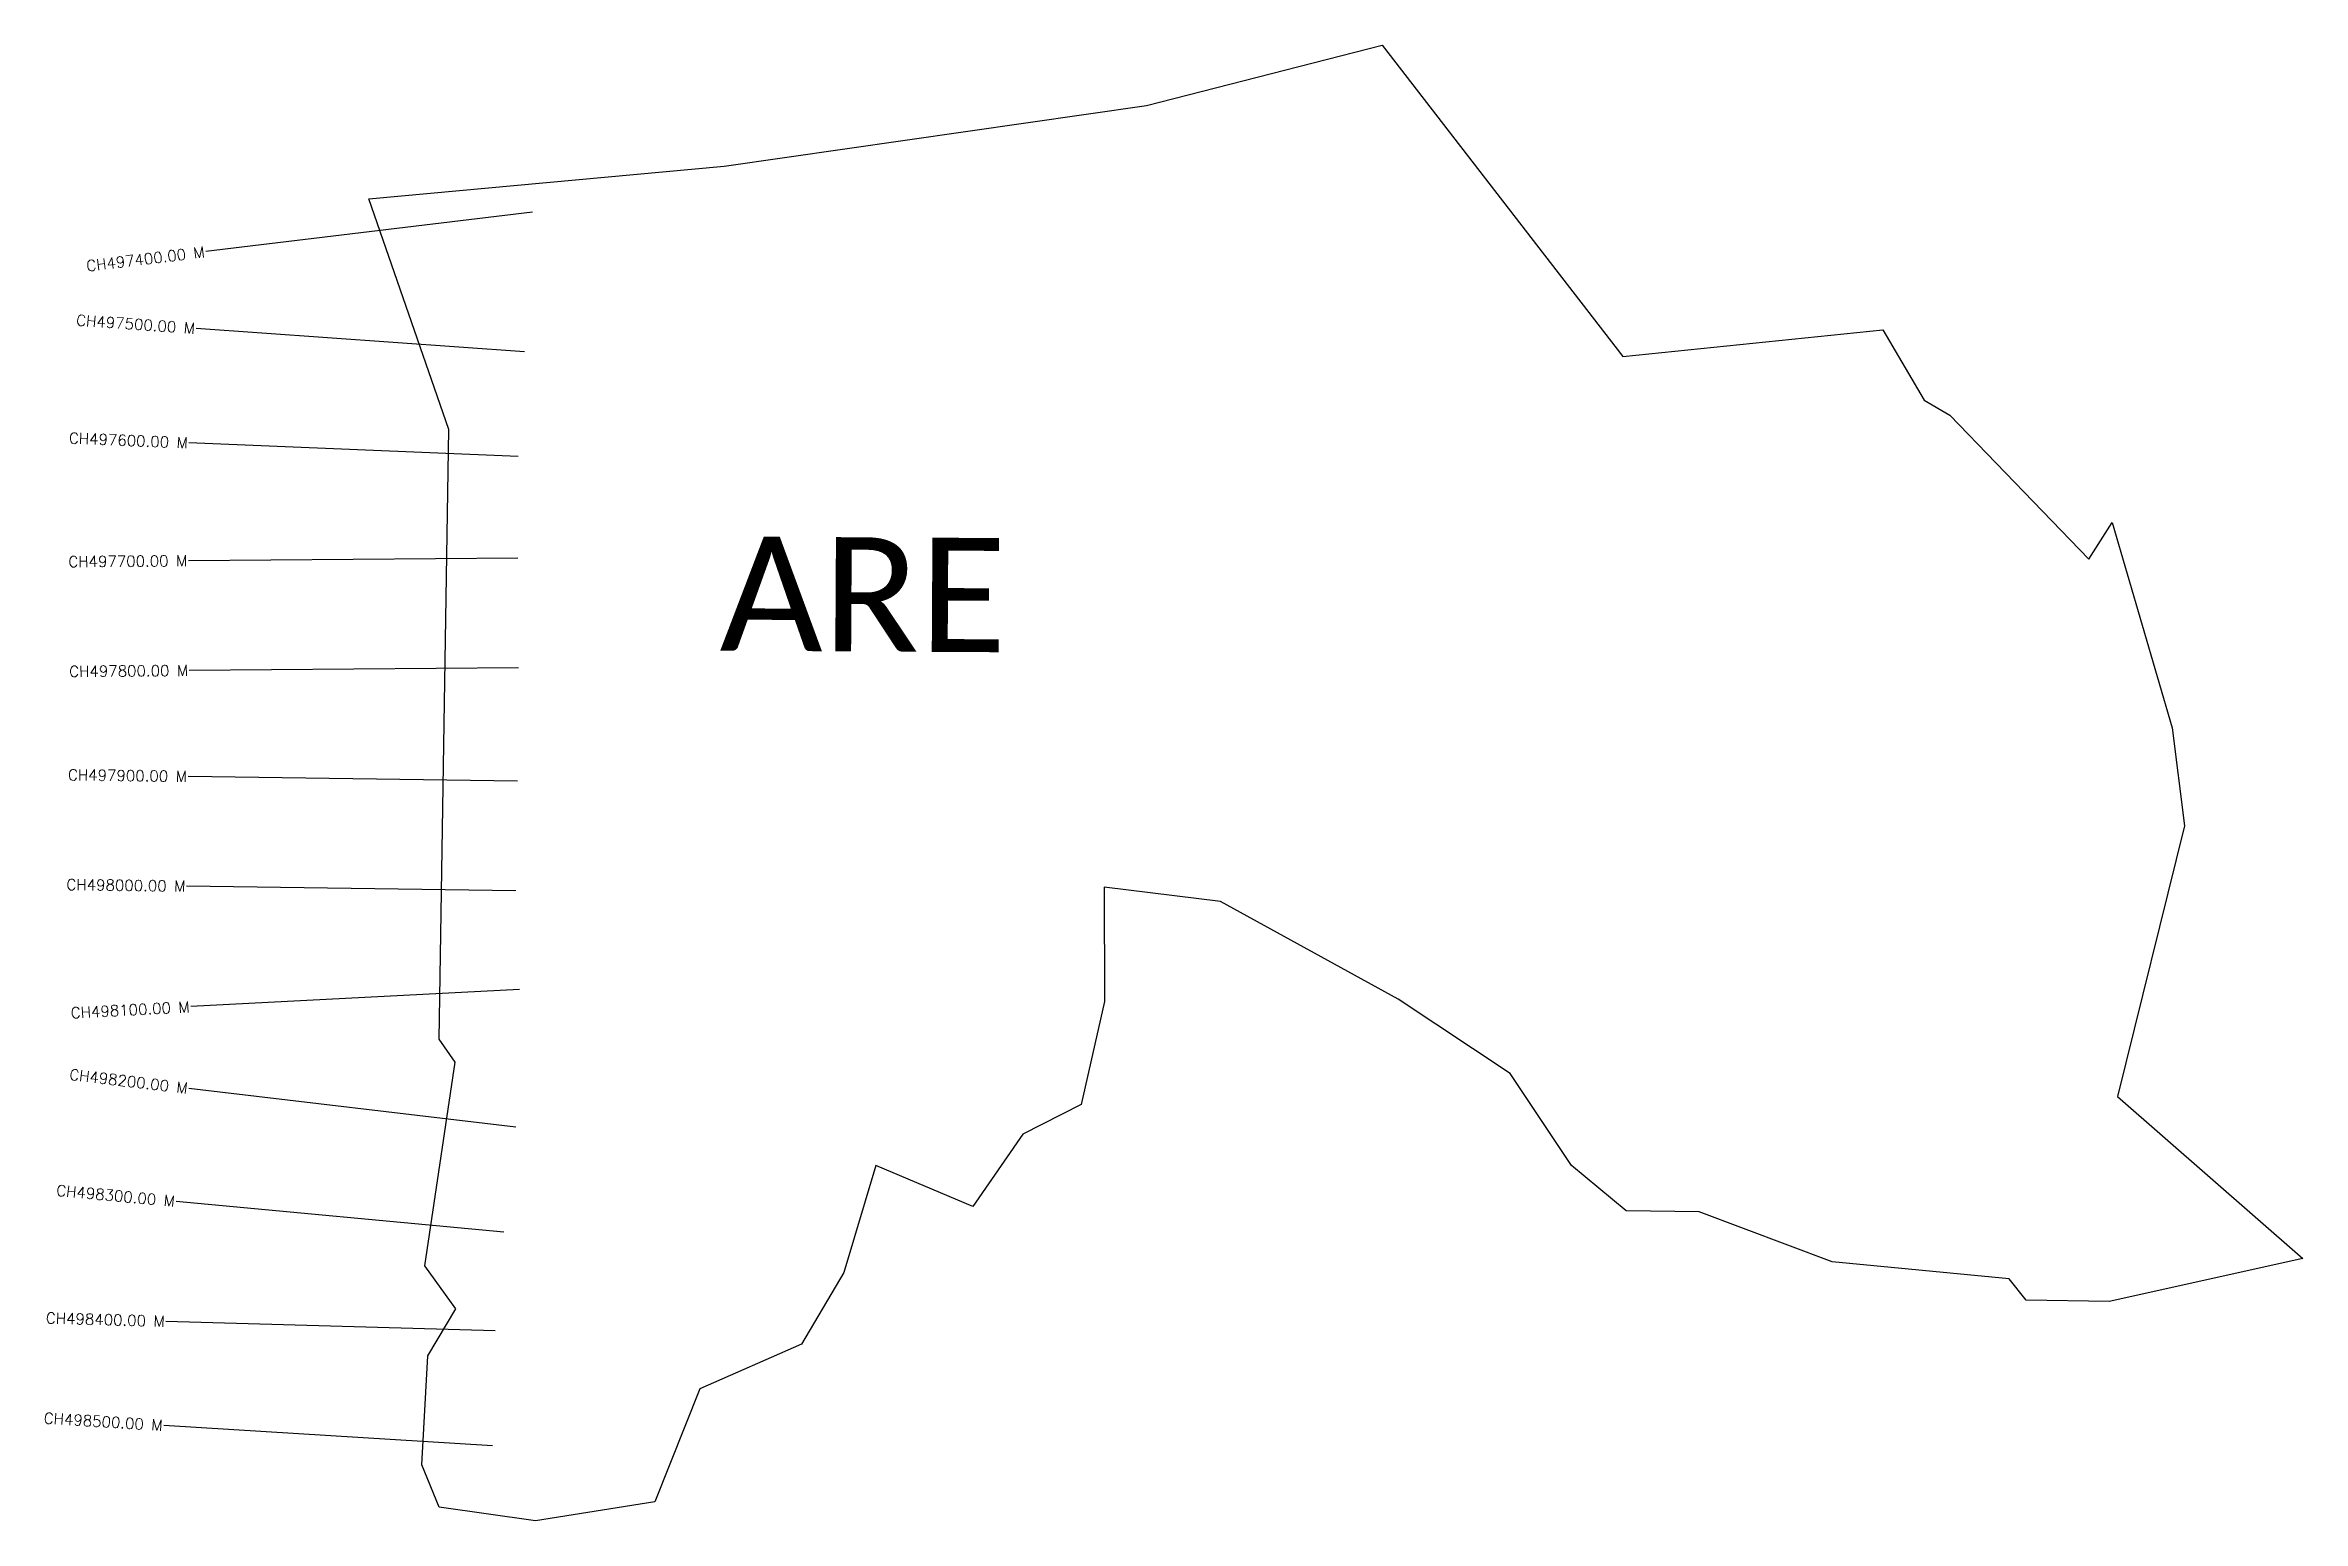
# Model space of a CAD drawing. Header units: metres. Extents: x 317623 to 319680, y 1887637 to 1888982.
import ezdxf
from ezdxf.enums import TextEntityAlignment as Align

# ---------------------------------------------------------------- set-up
doc = ezdxf.new("R2010")
doc.units = ezdxf.units.M
for name, color, linetype in [('CS', 134, 'Continuous'), ('CSMark', 6, 'Continuous'), ('village', 3, 'Continuous'), ('VILLAGE NAME', 250, 'Continuous')]:
    doc.layers.add(name, color=color, linetype=linetype)
doc.styles.get("Standard").update_dxf_attribs({"font": 'simplex.shx'})

msp = doc.modelspace()

# ---------------------------------------------------------------- linework, layer by layer
at = {"color": 6, "flags": 128}
for points in [[(319060.4, 1888698.5), (319297.5, 1888722.8)], [(319297.5, 1888722.8), (319335, 1888658.6)]]:
    msp.add_lwpolyline(points, dxfattribs=at)
at = {"layer": 'CS'}
for p, q in [((318067.1, 1888830.1), (317769.3, 1888794)), ((318059.8, 1888702.8), (317760.6, 1888723.9)), ((318053.9, 1888607.3), (317754.1, 1888619.7)), ((318053.6, 1888514.7), (317753.6, 1888512.3)), ((318054.4, 1888414.7), (317754.4, 1888412.3)), ((318053.3, 1888311.4), (317753.3, 1888315.7)), ((318051.9, 1888211.4), (317751.9, 1888215.7)), ((318055.3, 1888121.4), (317755.7, 1888105.9)), ((318051.8, 1887996.2), (317753.9, 1888031.4)), ((318041, 1887900.5), (317742.3, 1887928.4)), ((318033, 1887810.5), (317733.1, 1887819.1)), ((318030.5, 1887705.5), (317731.1, 1887724.2))]:
    msp.add_line(p, q, dxfattribs=at)
at = {"layer": 'village', "color": 6}
for points in [[(319680.1, 1887876.5, 0), (319503.6, 1887837.3, 0), (319427.9, 1887838.4, 0), (319412.5, 1887857.9, 0), (319251.1, 1887873.4, 0), (319130, 1887919, 0), (319063.7, 1887919.7, 0), (319013.7, 1887961.1, 0), (318957.9, 1888044.9, 0), (318855.9, 1888112.8, 0), (318693.9, 1888201.6, 0), (318588, 1888214.8, 0), (318588.3, 1888110.5, 0), (318566.9, 1888016.7, 0), (318513.8, 1887989.7, 0), (318468.3, 1887923.9, 0), (318380, 1887961, 0), (318350.7, 1887863.5, 0), (318312.1, 1887798.4, 0), (318219.4, 1887757.6, 0), (318178.6, 1887654.7, 0), (318069.9, 1887637.3, 0), (317981.9, 1887649.8, 0), (317966.1, 1887688.4, 0), (317971.7, 1887787.8, 0), (317997.3, 1887830.6, 0), (317969.1, 1887869.7, 0), (317996.6, 1888055.3, 0), (317982.1, 1888076.4, 0), (317990.7, 1888632, 0), (317918.1, 1888842, 0), (318241.8, 1888872, 0), (318626.4, 1888927.1, 0), (318841.3, 1888982.2, 0), (319060.4, 1888698.5, 0)], [(319335, 1888658.6, 0), (319358.5, 1888645, 0), (319485.1, 1888513.8, 0), (319506.5, 1888547, 0), (319560.9, 1888360.1, 0), (319572.2, 1888270.8, 0), (319511.3, 1888023.9, 0), (319680.1, 1887876.5, 0)]]:
    msp.add_polyline3d(points, dxfattribs=at)

# ---------------------------------------------------------------- texts
at = {"layer": 'CSMark'}
for s, rotation, p in [('CH497400.00 M', 6.9094, (317768.3, 1888793.9)), ('CH497500.00 M', 355.9617, (317759.6, 1888724)), ('CH497600.00 M', 357.6389, (317753.1, 1888619.7)), ('CH497700.00 M', 0.4561, (317752.6, 1888512.3)), ('CH497800.00 M', 0.4561, (317753.4, 1888412.3)), ('CH497900.00 M', 359.1927, (317752.3, 1888315.7)), ('CH498000.00 M', 359.1927, (317750.9, 1888215.7)), ('CH498100.00 M', 2.9737, (317754.7, 1888105.8)), ('CH498200.00 M', 353.2595, (317752.9, 1888031.5)), ('CH498300.00 M', 354.6698, (317741.3, 1887928.5)), ('CH498400.00 M', 358.3644, (317732.1, 1887819.1)), ('CH498500.00 M', 356.4244, (317730.1, 1887724.3))]:
    msp.add_text(s, height=10, rotation=rotation, dxfattribs=at).set_placement(p, align=Align.MIDDLE_RIGHT)
at = {"layer": 'VILLAGE NAME', "insert": (318238.1, 1888534.4), "char_height": 104.042, "attachment_point": 1, "rotation": 359.6762}
msp.add_mtext_dynamic_manual_height_columns('{\\fCalibri|b0|i0|c0|p34;ARE}', width=756.865, gutter_width=520.2, heights=[0], dxfattribs=at)

doc.saveas('drawing.dxf')
